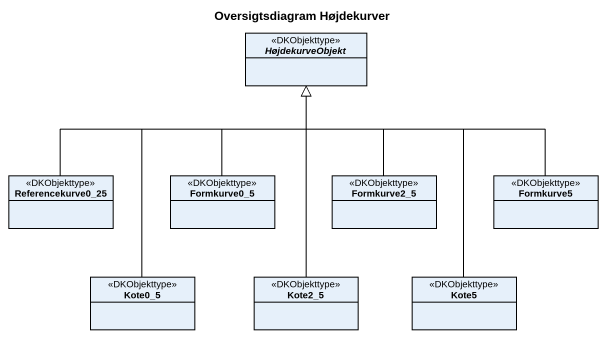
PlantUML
@startuml
title Oversigtsdiagram Højdekurver
hide circle
hide empty members
abstract class HøjdekurveObjekt <<DKObjekttype>>
class Referencekurve0_25 <<DKObjekttype>>
class Formkurve0_5 <<DKObjekttype>>
class Formkurve2_5 <<DKObjekttype>>
class Formkurve5 <<DKObjekttype>>
class Kote0_5 <<DKObjekttype>>
class Kote2_5 <<DKObjekttype>>
class Kote5 <<DKObjekttype>>
Referencekurve0_25 -right-|> HøjdekurveObjekt
Formkurve0_5 -up-|> HøjdekurveObjekt
Formkurve2_5 -up-|> HøjdekurveObjekt
Formkurve5 -left-|> HøjdekurveObjekt
Kote0_5 -up-|> HøjdekurveObjekt
Kote2_5 -up-|> HøjdekurveObjekt
Kote5 -up-|> HøjdekurveObjekt
@enduml
